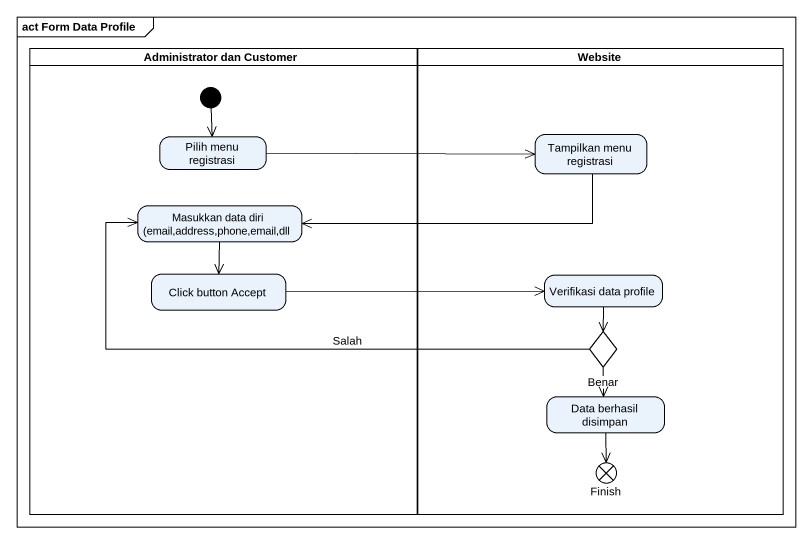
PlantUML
@startuml
mainframe act Form Data Profile
hide empty description
state "Administrator dan Customer" as Administrator_dan_Customer <<partition>> {
  state "Pilih menu registrasi" as Pilih_menu_registrasi
  state "Masukkan data diri (email,address,phone,email,dll" as Masukkan_data_diri_email
  state "Click button Accept" as Click_button_Accept
  [*] --> Pilih_menu_registrasi
}
state Website <<partition>> {
  state "Tampilkan menu registrasi" as Tampilkan_menu_registrasi
  state "Verifikasi data profile" as Verifikasi_data_profile
  state choice1 <<choice>>
  state "Data berhasil disimpan" as Data_berhasil_disimpan
  state Finish <<end>>
}
Pilih_menu_registrasi -right-> Tampilkan_menu_registrasi
Tampilkan_menu_registrasi -left-> Masukkan_data_diri_email
Masukkan_data_diri_email --> Click_button_Accept
Click_button_Accept -right-> Verifikasi_data_profile
Verifikasi_data_profile --> choice1
choice1 -left-> Masukkan_data_diri_email : Salah
choice1 --> Data_berhasil_disimpan : Benar
Data_berhasil_disimpan --> Finish
@enduml
